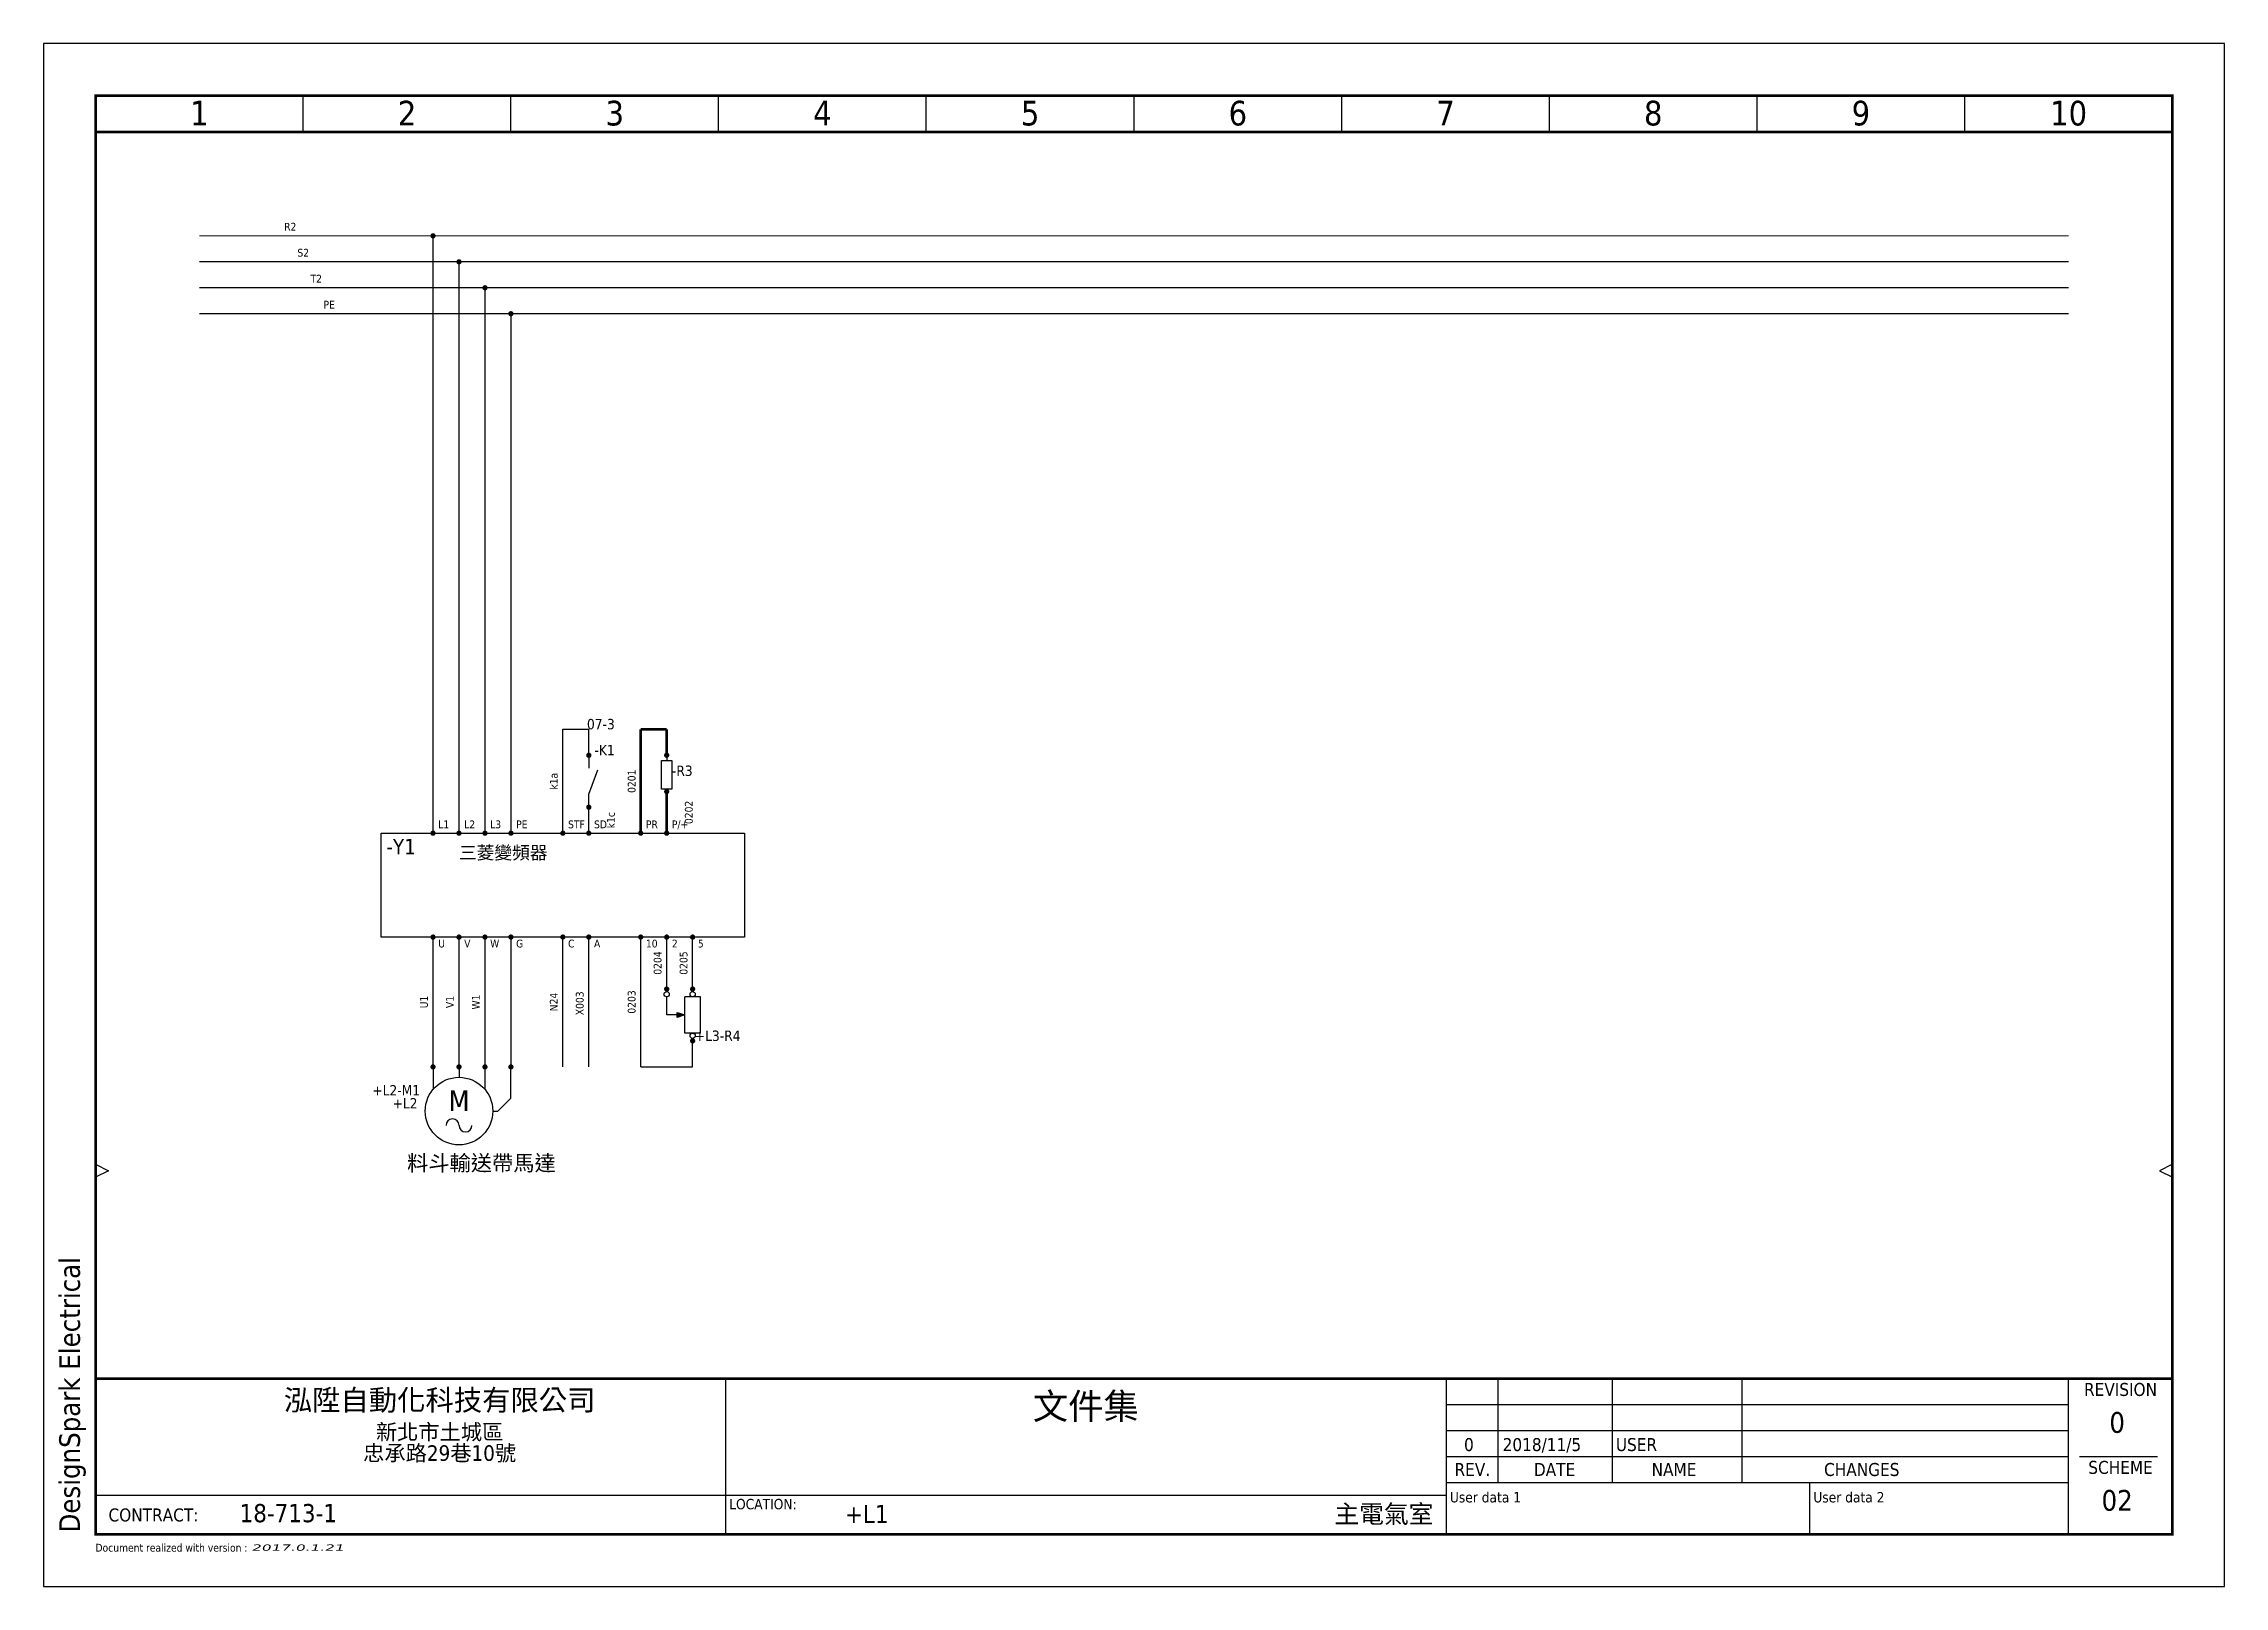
# Model space of a CAD drawing. Header units: millimetres. Extents: x 0 to 420, y 0 to 297.
import ezdxf
from ezdxf.enums import TextEntityAlignment as Align
from ezdxf.lldxf.tags import DXFTag

# ---------------------------------------------------------------- set-up
doc = ezdxf.new("R2010")
doc.units = ezdxf.units.MM
doc.header["$LTSCALE"] = 10
doc.linetypes.add('CONTINU', pattern=[0])
doc.layers.add('DoNotPrint', color=7, linetype='Continuous', plot=False)
doc.layers.add('TITLEBLOCK', color=7, linetype='Continuous')
doc.styles.add('TAHOMA_STANDARD', font='')
doc.styles.add('tr_blackboxpt', font='TAHOMA.TTF', dxfattribs={"height": 1.5})
doc.styles.add('tr_line_equip', font='', dxfattribs={"height": 1.5})
doc.styles.get('TAHOMA_STANDARD').set_extended_font_data('Tahoma')
doc.styles.get('tr_line_equip').set_extended_font_data('Tahoma')
tags = doc.linetypes.add('INTERROMPU', pattern=[0.75, 0.5, -0.25]).pattern_tags.tags
tags[6:7] = [DXFTag(74, 4), DXFTag(75, 0), DXFTag(340, '0'), DXFTag(46, 0.0), DXFTag(50, 0.0), DXFTag(44, 0.0), DXFTag(45, 0.0)]
tags[4:5] = [DXFTag(74, 4), DXFTag(75, 0), DXFTag(340, '0'), DXFTag(46, 0.0), DXFTag(50, 0.0), DXFTag(44, 0.0), DXFTag(45, 0.0)]
tags = doc.linetypes.add('INTERROMPU2', pattern=[0.375, 0.25, -0.125]).pattern_tags.tags
tags[6:7] = [DXFTag(74, 4), DXFTag(75, 0), DXFTag(340, '0'), DXFTag(46, 0.0), DXFTag(50, 0.0), DXFTag(44, 0.0), DXFTag(45, 0.0)]
tags[4:5] = [DXFTag(74, 4), DXFTag(75, 0), DXFTag(340, '0'), DXFTag(46, 0.0), DXFTag(50, 0.0), DXFTag(44, 0.0), DXFTag(45, 0.0)]
pattern_1 = [(0, (-40, -155), (0, 1), [])]

# ---------------------------------------------------------------- blocks, each defined once
blk = doc.blocks.new('TR_FDP_BASEA3CA_EN')
at = {"color": 7}
for p, q in [((50, 280), (50, 287)), ((90, 280), (90, 287)), ((130, 280), (130, 287)), ((170, 280), (170, 287)), ((210, 280), (210, 287)), ((250, 280), (250, 287)), ((290, 280), (290, 287)), ((330, 280), (330, 287)), ((370, 280), (370, 287)), ((10, 81.25), (12.5, 80)), ((12.5, 80), (10, 78.75)), ((410, 81.25), (407.5, 80)), ((407.5, 80), (410, 78.75)), ((131.41, 10), (131.41, 40)), ((270.16, 10), (270.16, 40)), ((280.16, 20), (280.16, 40)), ((302.16, 20), (302.16, 40)), ((327.16, 20), (327.16, 40)), ((390, 10), (390, 40)), ((270.16, 35), (390, 35)), ((270.16, 30), (390, 30)), ((270.16, 25), (390, 25)), ((392.11, 25), (407.11, 25)), ((270.16, 17.5), (10, 17.5)), ((270.16, 20), (390, 20)), ((340.08, 20), (340.08, 10))]:
    blk.add_line(p, q, dxfattribs=at)
at = {"color": 7, "const_width": 0.5}
blk.add_lwpolyline([(10, 287), (410, 287), (410, 10), (10, 10)], close=True, dxfattribs=at)
for points in [[(10, 280), (410, 280)], [(10, 40), (410, 40)]]:
    blk.add_lwpolyline(points, dxfattribs=at)
at = {"layer": 'DoNotPrint', "color": 7}
for p, q in [((420, 297), (0, 297)), ((0, 297), (0, 0)), ((420, 0), (420, 297)), ((0, 0), (420, 0))]:
    blk.add_line(p, q, dxfattribs=at)
at = {"color": 7, "style": 'TAHOMA_STANDARD'}
for s, p in [('REVISION', (400, 37.91)), ('CHANGES', (350.16, 22.5)), ('SCHEME', (400, 22.91))]:
    blk.add_text(s, height=2.5, dxfattribs=at).set_placement(p, align=Align.MIDDLE_CENTER)
for s, p in [('REV.', (275.16, 22.5)), ('DATE', (291, 22.5)), ('NAME', (314, 22.5))]:
    blk.add_text(s, height=2.5, dxfattribs=at).set_placement(p, align=Align.MIDDLE)
for s, height, p in [('LOCATION:', 2, (132.04, 15.84)), ('CONTRACT:', 2.5, (12.5, 13.75)), ('Document realized with version :', 1.5, (9.99, 7.44))]:
    blk.add_text(s, height=height, dxfattribs=at).set_placement(p, align=Align.MIDDLE_LEFT)
for tag, height, p in [('#COL', 4.75, (30, 281.25)), ('#COL', 4.75, (70, 281.25)), ('#COL', 4.75, (110, 281.25)), ('#COL', 4.75, (150, 281.25)), ('#COL', 4.75, (190, 281.25)), ('#COL', 4.75, (230, 281.25)), ('#COL', 4.75, (270, 281.25)), ('#COL', 4.75, (310, 281.25)), ('#COL', 4.75, (350, 281.25)), ('#COL', 4.75, (390, 281.25)), ('#PROJECT_DWG_OFFICE', 4, (76.27, 33.86)), ('#BUNDLE_TZ_0_L1', 5, (200.73, 32.17)), ('#PROJECT_DWG_OFFICE_ADDRESS_1', 3, (76.27, 28.22)), ('#PROJECT_DWG_OFFICE_ADDRESS_2', 3, (76.27, 24.16)), ('#FOLIO_TZ_1_L1', 4, (200.8, 24.51)), ('#PROJECT_DWG_OFFICE_ADDRESS_3', 3, (76.27, 19.93)), ('#FOLIO_TZ_2_L1', 4, (200.74, 18.8))]:
    blk.add_attdef(tag, text='', height=height, dxfattribs=at).set_placement(p, align=Align.CENTER)
blk.add_attdef('#APP_NAME', text='', height=4, rotation=90, dxfattribs=at).set_placement((5, 10.37), align=Align.MIDDLE_LEFT)
for tag, height, p in [('#REV_NO_-0', 2.5, (274.5, 37.3)), ('#REV_NO_-1', 2.5, (274.5, 32.4)), ('#REV_NO', 4, (399.35, 31.56)), ('#REV_NO_-2', 2.5, (274.5, 27.3)), ('#FOLIO_TAG', 4, (399.35, 16.56))]:
    blk.add_attdef(tag, text='', height=height, dxfattribs=at).set_placement(p, align=Align.MIDDLE_CENTER)
for tag, height, p in [('#REV_CREATED_ON_-0', 2.5, (281, 37.2)), ('#REV_CREATED_BY_-0', 2.5, (302.7, 37.3)), ('#REV_NO_-0_TZ_0_L1', 2.5, (327.9, 37.3)), ('#REV_CREATED_BY_-1', 2.5, (302.7, 32.4)), ('#REV_CREATED_ON_-1', 2.5, (281, 32.1)), ('#REV_NO_-1_TZ_0_L1', 2.5, (327.9, 32.1)), ('#REV_CREATED_ON_-2', 2.5, (281, 27.3)), ('#REV_CREATED_BY_-2', 2.5, (302.8, 27.3)), ('#REV_NO_-2_TZ_0_L1', 2.5, (327.9, 27.5)), ('#FOLIO_LOC_TAG', 3.5, (154.33, 13.94))]:
    blk.add_attdef(tag, text='', height=height, dxfattribs=at).set_placement(p, align=Align.MIDDLE_LEFT)
for tag, p, height in [('##BUNDLE_TX_0_EN', (270.84, 16.16), 2), ('##BUNDLE_TX_1_EN', (340.84, 16.16), 2), ('#BUNDLE_TX_0', (271.84, 12.16), 2.5), ('#BUNDLE_TX_1', (342.1, 12.16), 2.5)]:
    blk.add_attdef(tag, p, '', height=height, dxfattribs=at)
blk.add_attdef('#PROJECT_CONTRACT_NUM', text='', height=3.5, dxfattribs=at).set_placement((37.75, 11.3), align=Align.BOTTOM_LEFT)
blk.add_attdef('#FOLIO_LOC_TZ_0_L1', text='', height=3.5, dxfattribs=at).set_placement((267.68, 13.94), align=Align.MIDDLE_RIGHT)
at = {"color": 7, "style": 'TAHOMA_STANDARD', "oblique": 15, "width": 2.071003}
blk.add_attdef('#ELVER', text='', height=1.21, dxfattribs=at).set_placement((40, 7.46), align=Align.MIDDLE_LEFT)
blk = doc.blocks.new('RESIST')
at = {"color": 0}
blk.add_line((0, 0), (0, -1), dxfattribs=at)
at = {"color": 0, "linetype": 'Continuous'}
for p, q in [((-1, -1), (1, -1)), ((-1, -6.5), (-1, -1)), ((1, -1), (1, -6.5)), ((1, -6.5), (-1, -6.5)), ((0, -7.5), (0, -6.5))]:
    blk.add_line(p, q, dxfattribs=at)
at = {"style": 'TAHOMA_STANDARD'}
blk.add_attdef('#P_TAG_0', (0.5, 0), '', height=1.5, dxfattribs=at)
at = {"linetype": 'CONTINU', "style": 'TAHOMA_STANDARD'}
for tag, p in [('#TAG', (-2.5, -3.98)), ('#TD_3', (-2.5, -6.98))]:
    blk.add_attdef(tag, text='', height=2, dxfattribs=at).set_placement(p, align=Align.RIGHT)
at = {"style": 'TAHOMA_STANDARD'}
blk.add_attdef('#P_TAG_1', text='', height=1.5, dxfattribs=at).set_placement((0.5, -7.5), align=Align.TOP_LEFT)
blk = doc.blocks.new('EW_RESISTOR_VARIABLE')
h = blk.add_hatch()
h.set_pattern_fill('USER', color=0, style=0, pattern_type=0)
h.set_pattern_definition(pattern_1)
edge = h.paths.add_edge_path()
edge.add_line((1.5, -5), (3, -4.5))
edge.add_line((3, -5.5), (1.5, -5))
edge.add_line((3, -4.5), (3, -5.5))
h = blk.add_hatch()
h.set_pattern_fill('USER', color=0, style=0, pattern_type=0)
h.set_pattern_definition(pattern_1)
edge = h.paths.add_edge_path()
edge.add_line((1.5, -5), (3, -4.5))
edge.add_line((3, -5.5), (1.5, -5))
edge.add_line((3, -4.5), (3, -5.5))
blk.add_hatch(color=0).paths.add_polyline_path([(1.5, -5), (3, -4.5), (3, -5.5)])
at = {"color": 0}
for p, q in [((0, -0.5), (0, 0)), ((0, -10), (0, -9.5)), ((5, -10), (5, -9.5))]:
    blk.add_line(p, q, dxfattribs=at)
for p, q in [((-1.5, -1.5), (-1.5, -8.5)), ((-1.5, -1.5), (1.5, -1.5)), ((1.5, -1.5), (1.5, -8.5)), ((1.5, -5), (3, -4.5)), ((1.5, -5), (5, -5)), ((3, -5.5), (1.5, -5)), ((3, -4.5), (3, -5.5)), ((5, -5), (5, -8.5)), ((-1.5, -8.5), (1.5, -8.5))]:
    blk.add_line(p, q)
for centre in [(0, -1), (0, -9), (5, -9)]:
    blk.add_circle(centre, 0.5)
at = {"style": 'TAHOMA_STANDARD'}
blk.add_attdef('#P_TAG_0', (0.5, 0), '', height=1.5, dxfattribs=at)
for tag, p in [('#TAG', (-5, -3.75)), ('#TD_2', (-5, -6.75))]:
    blk.add_attdef(tag, text='', height=2, dxfattribs=at).set_placement(p, align=Align.RIGHT)
at = {"linetype": 'CONTINU', "style": 'TAHOMA_STANDARD'}
for tag, p in [('#TD_3', (-5.02, -9.4)), ('#COM_TX_0', (-5.02, -14.38)), ('#TD_6', (-5.02, -11.83)), ('#COM_TX_1', (-5.02, -16.86))]:
    blk.add_attdef(tag, text='', height=2, dxfattribs=at).set_placement(p, align=Align.RIGHT)
at = {"style": 'TAHOMA_STANDARD'}
for tag, p in [('#P_TAG_1', (0.5, -10)), ('#P_TAG_2', (5.5, -10))]:
    blk.add_attdef(tag, text='', height=1.5, dxfattribs=at).set_placement(p, align=Align.TOP_LEFT)
blk = doc.blocks.new('EW_BB_BlackBox_2')
at = {"lineweight": 20, "style": 'TAHOMA_STANDARD'}
for tag, height, p in [('#TAG', 3, (1, -5)), ('#REF_DES_2', 2, (1, -10))]:
    blk.add_attdef(tag, text='', height=height, dxfattribs=at).set_placement(p, align=Align.BOTTOM_LEFT)
at = {"style": 'TAHOMA_STANDARD'}
blk.add_attdef('#REF_DES_1', (1, -7), '', height=2, dxfattribs=at)
blk = doc.blocks.new('TR-EL057')
at = {"color": 0, "linetype": 'CONTINU'}
for p, q in [((0, 0), (0, -2.5)), ((0, -7.5), (-1.71, -2.8)), ((0, -10), (0, -7.5))]:
    blk.add_line(p, q, dxfattribs=at)
at = {"style": 'TAHOMA_STANDARD'}
blk.add_attdef('#P_TAG_0', (0.5, 0), '', height=1.5, dxfattribs=at)
at = {"linetype": 'CONTINU', "style": 'TAHOMA_STANDARD'}
for tag, p in [('#TAG', (-5, -3.75)), ('#CROSS_REF', (-5, -6.75)), ('#COM_TX_0', (-4.96, -9.54)), ('#COM_TX_1', (-4.96, -12.54))]:
    blk.add_attdef(tag, text='', height=2, dxfattribs=at).set_placement(p, align=Align.RIGHT)
at = {"style": 'TAHOMA_STANDARD'}
blk.add_attdef('#P_TAG_1', text='', height=1.5, dxfattribs=at).set_placement((0.5, -10), align=Align.TOP_LEFT)
blk = doc.blocks.new('TR-EL092T')
at = {"color": 0, "linetype": 'CONTINU'}
for p, q in [((0, 0), (0, -4.35)), ((5, 0), (5, -2)), ((10, 0), (10, -4.35))]:
    blk.add_line(p, q, dxfattribs=at)
for p, q in [((15, -6), (15, 0)), ((12.5, -8.5), (15, -6)), ((11.5, -8.5), (12.5, -8.5))]:
    blk.add_line(p, q)
blk.add_circle((5, -8.5), 6.5)
at = {"linetype": 'CONTINU'}
for centre, start, end in [((3.75, -11.25), 0, 180), ((6.25, -11.25), 180, 0)]:
    blk.add_arc(centre, 1.25, start, end, dxfattribs=at)
at = {"style": 'TAHOMA_STANDARD'}
blk.add_text('M', height=4, dxfattribs=at).set_placement((5, -8.5), align=Align.CENTER)
for tag, p in [('#P_TAG_0', (0.5, 0)), ('#P_TAG_1', (5.5, 0)), ('#P_TAG_2', (10.5, 0)), ('#P_TAG_3', (15.5, 0))]:
    blk.add_attdef(tag, p, '', height=1.5, dxfattribs=at)
at = {"linetype": 'CONTINU', "style": 'TAHOMA_STANDARD'}
for tag, p in [('#TAG', (-2.5, -3.5)), ('#TD_2', (-3.5, -9.5)), ('#TD_3', (-3.5, -12)), ('#TD_5', (-3.5, -14.5))]:
    blk.add_attdef(tag, text='', height=2, dxfattribs=at).set_placement(p, align=Align.TOP_RIGHT)
at = {"style": 'TAHOMA_STANDARD'}
blk.add_attdef('#LOC_TAG', text='', height=2, dxfattribs=at).set_placement((-3, -6), align=Align.TOP_RIGHT)

msp = doc.modelspace()

# ---------------------------------------------------------------- linework, layer by layer
at = {"color": 221}
for points in [[(75.28, 260, 0.45, 0.45, 1), (74.72, 260, 0.45, 0.45, 1)], [(80.28, 255, 0.45, 0.45, 1), (79.72, 255, 0.45, 0.45, 1)], [(85.28, 250, 0.45, 0.45, 1), (84.72, 250, 0.45, 0.45, 1)], [(90.28, 245, 0.45, 0.45, 1), (89.72, 245, 0.45, 0.45, 1)]]:
    msp.add_lwpolyline(points, format="xyseb", close=True, dxfattribs=at)
at = {"color": 14, "linetype": 'Continuous', "const_width": 0.25}
for points in [[(30, 260), (75, 260)], [(75, 145), (75, 260)], [(75, 260), (390, 260)], [(75, 100), (75, 125)]]:
    msp.add_lwpolyline(points, dxfattribs=at)
at = {"color": 7, "linetype": 'Continuous'}
for points, const_width in [([(30, 255), (80, 255)], 0.25), ([(80, 145), (80, 255)], 0.25), ([(80, 255), (390, 255)], 0.25), ([(115, 145), (115, 165)], 0.5), ([(115, 165), (120, 165)], 0.5), ([(120, 160), (120, 165)], 0.5), ([(120, 145), (120, 153)], 0.5), ([(80, 100), (80, 125)], 0.25)]:
    msp.add_lwpolyline(points, dxfattribs=dict(at, const_width=const_width))
at = {"color": 8, "linetype": 'Continuous', "const_width": 0.25}
for points in [[(30, 250), (85, 250)], [(85, 145), (85, 250)], [(85, 250), (390, 250)], [(85, 100), (85, 125)]]:
    msp.add_lwpolyline(points, dxfattribs=at)
at = {"color": 3, "linetype": 'INTERROMPU2', "const_width": 0.25}
for points in [[(30, 245), (90, 245)], [(90, 145), (90, 245)], [(90, 245), (390, 245)], [(90, 100), (90, 125)]]:
    msp.add_lwpolyline(points, dxfattribs=at)
at = {"color": 241, "linetype": 'Continuous'}
for points in [[(100, 165), (105, 165)], [(100, 145), (100, 165)], [(105, 160), (105, 165)], [(105, 145), (105, 150)], [(100, 100), (100, 125)], [(105, 100), (105, 124.5)], [(115, 100), (115, 125)], [(120, 115), (120, 125)], [(125, 115), (125, 125)], [(125, 100), (125, 105)], [(115, 100), (125, 100)]]:
    msp.add_lwpolyline(points, dxfattribs=at)
at = {"color": 12}
for points in [[(105.28, 160, 0.45, 0.45, 1), (104.72, 160, 0.45, 0.45, 1)], [(120.28, 160, 0.45, 0.45, 1), (119.72, 160, 0.45, 0.45, 1)], [(120.28, 153, 0.45, 0.45, 1), (119.72, 153, 0.45, 0.45, 1)], [(105.28, 150, 0.45, 0.45, 1), (104.72, 150, 0.45, 0.45, 1)], [(75.28, 145, 0.45, 0.45, 1), (74.72, 145, 0.45, 0.45, 1)], [(80.28, 145, 0.45, 0.45, 1), (79.72, 145, 0.45, 0.45, 1)], [(85.28, 145, 0.45, 0.45, 1), (84.72, 145, 0.45, 0.45, 1)], [(90.28, 145, 0.45, 0.45, 1), (89.72, 145, 0.45, 0.45, 1)], [(100.28, 145, 0.45, 0.45, 1), (99.72, 145, 0.45, 0.45, 1)], [(105.28, 145, 0.45, 0.45, 1), (104.72, 145, 0.45, 0.45, 1)], [(115.28, 145, 0.45, 0.45, 1), (114.72, 145, 0.45, 0.45, 1)], [(120.28, 145, 0.45, 0.45, 1), (119.72, 145, 0.45, 0.45, 1)], [(75.28, 125, 0.45, 0.45, 1), (74.72, 125, 0.45, 0.45, 1)], [(80.28, 125, 0.45, 0.45, 1), (79.72, 125, 0.45, 0.45, 1)], [(85.28, 125, 0.45, 0.45, 1), (84.72, 125, 0.45, 0.45, 1)], [(90.28, 125, 0.45, 0.45, 1), (89.72, 125, 0.45, 0.45, 1)], [(100.28, 125, 0.45, 0.45, 1), (99.72, 125, 0.45, 0.45, 1)], [(105.28, 125, 0.45, 0.45, 1), (104.72, 125, 0.45, 0.45, 1)], [(115.28, 125, 0.45, 0.45, 1), (114.72, 125, 0.45, 0.45, 1)], [(120.28, 125, 0.45, 0.45, 1), (119.72, 125, 0.45, 0.45, 1)], [(125.28, 125, 0.45, 0.45, 1), (124.72, 125, 0.45, 0.45, 1)], [(120.28, 115, 0.45, 0.45, 1), (119.72, 115, 0.45, 0.45, 1)], [(125.28, 115, 0.45, 0.45, 1), (124.72, 115, 0.45, 0.45, 1)], [(125.28, 105, 0.45, 0.45, 1), (124.72, 105, 0.45, 0.45, 1)], [(75.28, 100, 0.45, 0.45, 1), (74.72, 100, 0.45, 0.45, 1)], [(80.28, 100, 0.45, 0.45, 1), (79.72, 100, 0.45, 0.45, 1)], [(85.28, 100, 0.45, 0.45, 1), (84.72, 100, 0.45, 0.45, 1)], [(90.28, 100, 0.45, 0.45, 1), (89.72, 100, 0.45, 0.45, 1)]]:
    msp.add_lwpolyline(points, format="xyseb", close=True, dxfattribs=at)
at = {"linetype": 'INTERROMPU'}
msp.add_lwpolyline([(65, 145), (135, 145), (135, 125), (65, 125)], close=True, dxfattribs=at)

# ---------------------------------------------------------------- block references
at = {"extrusion": (0, 0, -1)}
ref = msp.add_blockref('TR-EL057', (-105, 160), dxfattribs=at)
ref.add_attrib('#TAG', '-K1', dxfattribs={"linetype": 'CONTINU', "height": 2, "style": 'TAHOMA_STANDARD'}).set_placement((110, 160), align=Align.RIGHT)
ref.add_attrib('#CROSS_REF', '07-3', dxfattribs={"linetype": 'CONTINU', "height": 2, "style": 'TAHOMA_STANDARD'}).set_placement((110, 165), align=Align.RIGHT)
ref = msp.add_blockref('RESIST', (120, 160))
ref.add_attrib('#TAG', '-R3', dxfattribs={"linetype": 'CONTINU', "height": 2, "style": 'TAHOMA_STANDARD'}).set_placement((125, 156.02), align=Align.RIGHT)
for name, p, values in [('EW_BB_BlackBox_2', (65, 145), {'#TAG': '-Y1'}), ('TR-EL092T', (75, 100), {'#TAG': '+L2-M1', '#LOC_TAG': '+L2'})]:
    msp.add_blockref(name, p).add_auto_attribs(values)
ref = msp.add_blockref('EW_RESISTOR_VARIABLE', (125, 105), dxfattribs=dict(rotation=180))
ref.add_attrib('#TAG', '+L3-R4', dxfattribs={"height": 2, "style": 'TAHOMA_STANDARD'}).set_placement((134.21, 105), align=Align.RIGHT)
at = {"layer": 'TITLEBLOCK'}
ref = msp.add_blockref('TR_FDP_BASEA3CA_EN', (0, 0), dxfattribs=at)
ref.add_attrib('#COL', '1', dxfattribs={"layer": '0', "color": 7, "height": 4.75, "style": 'TAHOMA_STANDARD'}).set_placement((30, 281.25), align=Align.CENTER)
ref.add_attrib('#COL', '2', dxfattribs={"layer": '0', "color": 7, "height": 4.75, "style": 'TAHOMA_STANDARD'}).set_placement((70, 281.25), align=Align.CENTER)
ref.add_attrib('#COL', '3', dxfattribs={"layer": '0', "color": 7, "height": 4.75, "style": 'TAHOMA_STANDARD'}).set_placement((110, 281.25), align=Align.CENTER)
ref.add_attrib('#COL', '4', dxfattribs={"layer": '0', "color": 7, "height": 4.75, "style": 'TAHOMA_STANDARD'}).set_placement((150, 281.25), align=Align.CENTER)
ref.add_attrib('#COL', '5', dxfattribs={"layer": '0', "color": 7, "height": 4.75, "style": 'TAHOMA_STANDARD'}).set_placement((190, 281.25), align=Align.CENTER)
ref.add_attrib('#COL', '6', dxfattribs={"layer": '0', "color": 7, "height": 4.75, "style": 'TAHOMA_STANDARD'}).set_placement((230, 281.25), align=Align.CENTER)
ref.add_attrib('#COL', '7', dxfattribs={"layer": '0', "color": 7, "height": 4.75, "style": 'TAHOMA_STANDARD'}).set_placement((270, 281.25), align=Align.CENTER)
ref.add_attrib('#COL', '8', dxfattribs={"layer": '0', "color": 7, "height": 4.75, "style": 'TAHOMA_STANDARD'}).set_placement((310, 281.25), align=Align.CENTER)
ref.add_attrib('#COL', '9', dxfattribs={"layer": '0', "color": 7, "height": 4.75, "style": 'TAHOMA_STANDARD'}).set_placement((350, 281.25), align=Align.CENTER)
ref.add_attrib('#COL', '10', dxfattribs={"layer": '0', "color": 7, "height": 4.75, "style": 'TAHOMA_STANDARD'}).set_placement((390, 281.25), align=Align.CENTER)
ref.add_attrib('#FOLIO_TAG', '02', dxfattribs={"layer": '0', "color": 7, "height": 4, "style": 'TAHOMA_STANDARD'}).set_placement((399.35, 16.56), align=Align.MIDDLE_CENTER)
ref.add_attrib('#FOLIO_LOC_TAG', '+L1', dxfattribs={"layer": '0', "color": 7, "height": 3.5, "style": 'TAHOMA_STANDARD'}).set_placement((154.33, 13.94), align=Align.MIDDLE_LEFT)
ref.add_attrib('#FOLIO_LOC_TZ_0_L1', '主電氣室', dxfattribs={"layer": '0', "color": 7, "height": 3.5, "style": 'TAHOMA_STANDARD'}).set_placement((267.68, 13.94), align=Align.MIDDLE_RIGHT)
ref.add_attrib('#BUNDLE_TZ_0_L1', '文件集', dxfattribs={"layer": '0', "color": 7, "height": 5, "style": 'TAHOMA_STANDARD'}).set_placement((200.73, 32.17), align=Align.CENTER)
ref.add_attrib('#PROJECT_CONTRACT_NUM', '18-713-1', dxfattribs={"layer": '0', "color": 7, "height": 3.5, "style": 'TAHOMA_STANDARD'}).set_placement((37.75, 11.3), align=Align.BOTTOM_LEFT)
ref.add_attrib('#REV_NO', '0', dxfattribs={"layer": '0', "color": 7, "height": 4, "style": 'TAHOMA_STANDARD'}).set_placement((399.35, 31.56), align=Align.MIDDLE_CENTER)
ref.add_attrib('#ELVER', '2017.0.1.21', dxfattribs={"layer": '0', "color": 7, "height": 1.2071, "style": 'TAHOMA_STANDARD', "oblique": 15, "width": 2.071003}).set_placement((40, 7.46), align=Align.MIDDLE_LEFT)
ref.add_attrib('#PROJECT_DWG_OFFICE', '泓陞自動化科技有限公司', dxfattribs={"layer": '0', "color": 7, "height": 4, "style": 'TAHOMA_STANDARD'}).set_placement((76.27, 33.86), align=Align.CENTER)
ref.add_attrib('#PROJECT_DWG_OFFICE_ADDRESS_1', '新北市土城區', dxfattribs={"layer": '0', "color": 7, "height": 3, "style": 'TAHOMA_STANDARD'}).set_placement((76.27, 28.22), align=Align.CENTER)
ref.add_attrib('#PROJECT_DWG_OFFICE_ADDRESS_2', '忠承路29巷10號', dxfattribs={"layer": '0', "color": 7, "height": 3, "style": 'TAHOMA_STANDARD'}).set_placement((76.27, 24.16), align=Align.CENTER)
ref.add_attrib('##BUNDLE_TX_0_EN', 'User data 1', (270.84, 16.16), dxfattribs={"layer": '0', "color": 7, "height": 2, "style": 'TAHOMA_STANDARD'})
ref.add_attrib('##BUNDLE_TX_1_EN', 'User data 2', (340.84, 16.16), dxfattribs={"layer": '0', "color": 7, "height": 2, "style": 'TAHOMA_STANDARD'})
ref.add_attrib('#REV_NO_-2', '0', dxfattribs={"layer": '0', "color": 7, "height": 2.5, "style": 'TAHOMA_STANDARD'}).set_placement((274.5, 27.3), align=Align.MIDDLE_CENTER)
ref.add_attrib('#REV_CREATED_ON_-2', '2018/11/5', dxfattribs={"layer": '0', "color": 7, "height": 2.5, "style": 'TAHOMA_STANDARD'}).set_placement((281, 27.3), align=Align.MIDDLE_LEFT)
ref.add_attrib('#REV_CREATED_BY_-2', 'USER', dxfattribs={"layer": '0', "color": 7, "height": 2.5, "style": 'TAHOMA_STANDARD'}).set_placement((302.8, 27.3), align=Align.MIDDLE_LEFT)
ref.add_attrib('#APP_NAME', 'DesignSpark Electrical', dxfattribs={"layer": '0', "color": 7, "height": 4, "rotation": 90, "style": 'TAHOMA_STANDARD'}).set_placement((5, 10.37), align=Align.MIDDLE_LEFT)

# ---------------------------------------------------------------- texts
at = {"color": 7, "style": 'tr_line_equip'}
for s, p in [('R2', (47.5, 261)), ('S2', (50, 256)), ('T2', (52.5, 251)), ('PE', (55, 246))]:
    msp.add_text(s, height=1.5, dxfattribs=at).set_placement(p, align=Align.CENTER)
for s, p in [('k1a', (99, 155)), ('0201', (114, 155)), ('k1c', (110, 147.5)), ('0202', (125, 149)), ('0204', (119, 120)), ('0205', (124, 120)), ('U1', (74, 112.5)), ('V1', (79, 112.5)), ('W1', (84, 112.5)), ('N24', (99, 112.5)), ('X003', (104, 112.25)), ('0203', (114, 112.5))]:
    msp.add_text(s, height=1.5, rotation=90, dxfattribs=at).set_placement(p, align=Align.CENTER)
at = {"style": 'tr_blackboxpt'}
for s, p in [('L1', (76, 145.5)), ('L1', (76, 145.5)), ('L2', (81, 145.5)), ('L3', (86, 145.5)), ('PE', (91, 145.5)), ('STF', (101, 145.5)), ('SD', (106, 145.5)), ('PR', (116, 145.5)), ('P/+', (121, 145.5))]:
    msp.add_text(s, height=1.5, dxfattribs=at).set_placement(p, align=Align.BOTTOM_LEFT)
at = {"style": 'TAHOMA_STANDARD'}
for s, height, p in [('三菱變頻器', 2.5, (80, 140)), ('料斗輸送帶馬達', 3, (70, 80))]:
    msp.add_text(s, height=height, dxfattribs=at).set_placement(p)
at = {"style": 'tr_blackboxpt'}
for s, p in [('U', (76, 124.5)), ('V', (81, 124.5)), ('W', (86, 124.5)), ('G', (91, 124.5)), ('C', (101, 124.5)), ('A', (106, 124.5)), ('10', (116, 124.5)), ('2', (121, 124.5)), ('5', (126, 124.5))]:
    msp.add_text(s, height=1.5, dxfattribs=at).set_placement(p, align=Align.TOP_LEFT)

doc.saveas('drawing.dxf')
